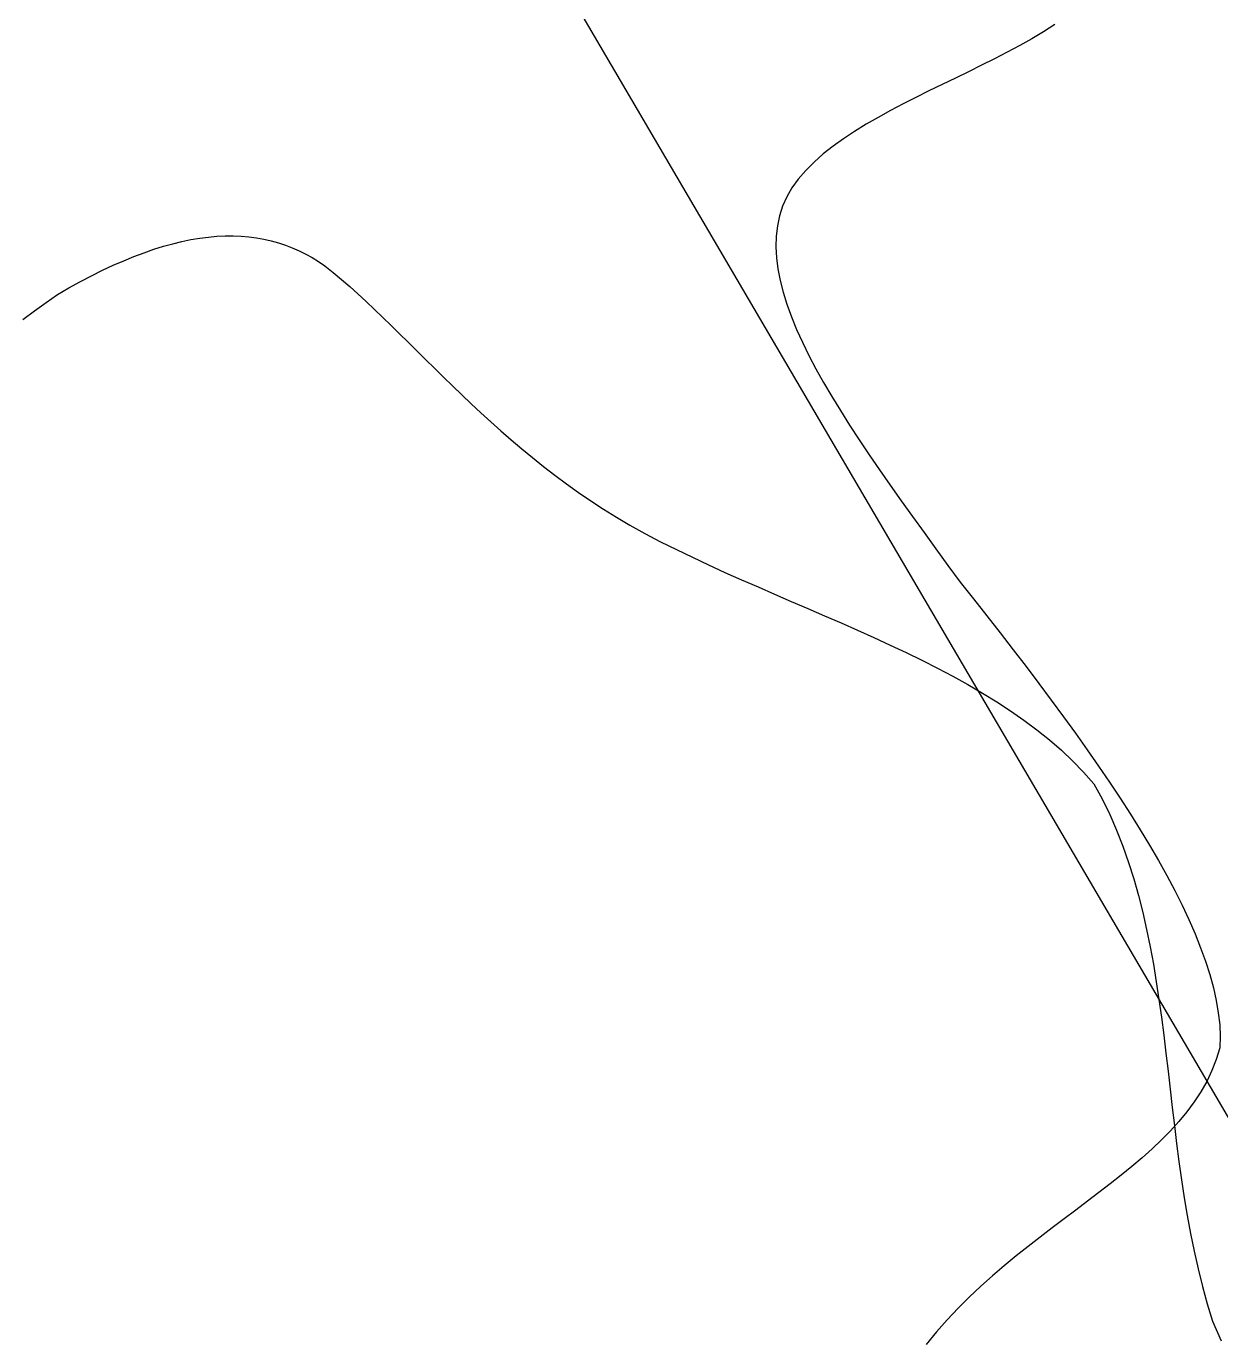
# Model space of a CAD drawing. Header units: metres. Extents: x 507606 to 508087, y 6966978 to 6967359.
# Drawn here: x 507893.8647 to 507894.2633, y 6967180.6594 to 6967181.0988 of the extents above; entities that cross this region are included whole.
import ezdxf

# ---------------------------------------------------------------- set-up
doc = ezdxf.new("R2010")
doc.units = ezdxf.units.M
doc.linetypes.add('ISO-DASHED2', pattern=[6, 4, -2])
doc.layers.add('CON_EX. MIN', color=253, linetype='ISO-DASHED2')
doc.layers.add('mga2020VEG_TREE', color=252, linetype='Continuous')

# ---------------------------------------------------------------- blocks, each defined once
blk = doc.blocks.new('BAC V TREE')
for p, q in [((-0.8484, 15.6294), (-0.8299, 15.6318)), ((-0.8299, 15.6318), (-0.8118, 15.6334)), ((-0.8118, 15.6334), (-0.7941, 15.6343)), ((-0.7941, 15.6343), (-0.7767, 15.6343)), ((-0.7767, 15.6343), (-0.7597, 15.6337)), ((-0.7597, 15.6337), (-0.7431, 15.6322)), ((-0.7431, 15.6322), (-0.7267, 15.6301)), ((-0.9681, 15.5981), (-0.9471, 15.6054)), ((-0.9471, 15.6054), (-0.9265, 15.6118)), ((-0.9265, 15.6118), (-0.9063, 15.6175)), ((-0.9063, 15.6175), (-0.8866, 15.6223)), ((-0.8866, 15.6223), (-0.8673, 15.6262)), ((-0.8673, 15.6262), (-0.8484, 15.6294)), ((-0.7267, 15.6301), (-0.7108, 15.6272)), ((-0.7108, 15.6272), (-0.6951, 15.6236)), ((-0.6951, 15.6236), (-0.6797, 15.6193)), ((-0.6797, 15.6193), (-0.6646, 15.6143)), ((-0.6646, 15.6143), (-0.6498, 15.6086)), ((-0.6498, 15.6086), (-0.6353, 15.6022)), ((-1.0341, 15.5711), (-1.0117, 15.581)), ((-1.0117, 15.581), (-0.9897, 15.59)), ((-0.9897, 15.59), (-0.9681, 15.5981)), ((-0.6353, 15.6022), (-0.621, 15.5952)), ((-0.621, 15.5952), (-0.607, 15.5875)), ((-0.607, 15.5875), (-0.5932, 15.5792)), ((-0.5932, 15.5792), (-0.5797, 15.5702)), ((-1.1046, 15.5362), (-1.0806, 15.5487)), ((-1.0806, 15.5487), (-1.0571, 15.5604)), ((-1.0571, 15.5604), (-1.0341, 15.5711)), ((-0.5797, 15.5702), (-0.5619, 15.5558)), ((-0.5619, 15.5558), (-0.5442, 15.5408)), ((-1.1542, 15.5084), (-1.1292, 15.5228)), ((-1.1292, 15.5228), (-1.1046, 15.5362)), ((-0.5442, 15.5408), (-0.5265, 15.5254)), ((-0.5265, 15.5254), (-0.5088, 15.5095)), ((-1.203, 15.4731), (-1.1783, 15.491)), ((-1.1783, 15.491), (-1.1542, 15.5084)), ((-0.5088, 15.5095), (-0.4911, 15.4931)), ((-0.4911, 15.4931), (-0.4733, 15.4763)), ((-1.2283, 15.4547), (-1.203, 15.4731)), ((-0.4733, 15.4763), (-0.4555, 15.4592)), ((-0.4555, 15.4592), (-0.4375, 15.4417)), ((-0.4375, 15.4417), (-0.4193, 15.4239)), ((-0.4193, 15.4239), (-0.401, 15.4058)), ((-0.401, 15.4058), (-0.3825, 15.3874)), ((-0.3825, 15.3874), (-0.3637, 15.3688)), ((-0.3637, 15.3688), (-0.3447, 15.35)), ((-0.3447, 15.35), (-0.3254, 15.3311)), ((-0.3254, 15.3311), (-0.3058, 15.312)), ((-0.3058, 15.312), (-0.2858, 15.2928)), ((-0.2858, 15.2928), (-0.2654, 15.2735)), ((-0.2654, 15.2735), (-0.2447, 15.2542)), ((-0.2447, 15.2542), (-0.2235, 15.2348)), ((-0.2235, 15.2348), (-0.2019, 15.2155)), ((-0.2019, 15.2155), (-0.1797, 15.1963)), ((-0.1797, 15.1963), (-0.1571, 15.1771)), ((-0.1571, 15.1771), (-0.1339, 15.158)), ((-0.1339, 15.158), (-0.1101, 15.139)), ((-0.1101, 15.139), (-0.0858, 15.1203)), ((-0.0858, 15.1203), (-0.0608, 15.1017)), ((-0.0608, 15.1017), (-0.0351, 15.0833)), ((-0.0351, 15.0833), (-0.0088, 15.0652)), ((-0.0088, 15.0652), (0.0182, 15.0475)), ((0.0182, 15.0475), (0.046, 15.03)), ((0.046, 15.03), (0.0746, 15.0129)), ((0.0746, 15.0129), (0.1074, 14.995)), ((0.1074, 14.995), (0.1408, 14.9776)), ((0.1408, 14.9776), (0.1748, 14.9606)), ((0.1748, 14.9606), (0.2092, 14.944)), ((0.2092, 14.944), (0.244, 14.9277)), ((0.244, 14.9277), (0.2791, 14.9117)), ((0.2791, 14.9117), (0.3145, 14.8959)), ((0.3145, 14.8959), (0.3501, 14.8803)), ((0.3501, 14.8803), (0.3858, 14.8648)), ((0.3858, 14.8648), (0.4216, 14.8493)), ((0.4216, 14.8493), (0.4573, 14.8339)), ((0.4573, 14.8339), (0.493, 14.8185)), ((0.493, 14.8185), (0.5286, 14.803)), ((0.5286, 14.803), (0.564, 14.7874)), ((0.564, 14.7874), (0.5991, 14.7717)), ((0.5991, 14.7717), (0.6339, 14.7557)), ((0.6339, 14.7557), (0.6682, 14.7394)), ((0.6682, 14.7394), (0.7021, 14.7229)), ((0.7021, 14.7229), (0.7355, 14.706)), ((0.7355, 14.706), (0.7683, 14.6887)), ((0.7683, 14.6887), (0.8005, 14.6709)), ((0.8005, 14.6709), (0.8319, 14.6526)), ((0.8319, 14.6526), (0.8625, 14.6338)), ((0.8625, 14.6338), (0.8923, 14.6144)), ((0.8923, 14.6144), (0.9211, 14.5943)), ((0.9211, 14.5943), (0.949, 14.5736)), ((0.949, 14.5736), (0.9758, 14.5521)), ((0.9758, 14.5521), (1.0015, 14.5298)), ((1.0015, 14.5298), (1.026, 14.5066)), ((1.026, 14.5066), (1.0492, 14.4826)), ((1.0492, 14.4826), (1.0712, 14.4576)), ((1.0712, 14.4576), (1.0889, 14.4251)), ((1.0889, 14.4251), (1.1051, 14.3919)), ((1.1051, 14.3919), (1.1199, 14.3581)), ((1.1199, 14.3581), (1.1334, 14.3238)), ((1.1334, 14.3238), (1.1457, 14.2889)), ((1.1457, 14.2889), (1.1569, 14.2535)), ((1.1569, 14.2535), (1.167, 14.2176)), ((1.167, 14.2176), (1.1762, 14.1813)), ((1.1762, 14.1813), (1.1845, 14.1446)), ((1.1845, 14.1446), (1.1921, 14.1076)), ((1.1921, 14.1076), (1.1989, 14.0702)), ((1.1989, 14.0702), (1.2051, 14.0325)), ((1.2051, 14.0325), (1.2109, 13.9945)), ((1.2109, 13.9945), (1.2162, 13.9563)), ((1.2162, 13.9563), (1.2211, 13.9179)), ((1.2211, 13.9179), (1.2259, 13.8793)), ((1.2259, 13.8793), (1.2304, 13.8406)), ((1.2304, 13.8406), (1.2349, 13.8018)), ((1.2349, 13.8018), (1.2394, 13.7629)), ((1.2394, 13.7629), (1.2439, 13.724)), ((1.2439, 13.724), (1.2487, 13.6852)), ((1.2487, 13.6852), (1.2538, 13.6463)), ((1.2538, 13.6463), (1.2592, 13.6075)), ((1.2592, 13.6075), (1.265, 13.5689)), ((1.265, 13.5689), (1.2714, 13.5304)), ((1.2714, 13.5304), (1.2785, 13.492)), ((1.2785, 13.492), (1.2862, 13.4539)), ((1.2862, 13.4539), (1.2947, 13.416)), ((1.2947, 13.416), (1.3042, 13.3784)), ((1.3042, 13.3784), (1.3146, 13.3411)), ((1.3146, 13.3411), (1.326, 13.3041)), ((1.326, 13.3041), (1.3443, 13.2614)), ((15.0381, -4.6353), (15.013, -4.6503)), ((15.0621, -4.6199), (15.0381, -4.6353)), ((15.013, -4.6503), (14.9871, -4.665)), ((14.9604, -4.6793), (14.9331, -4.6935)), ((14.9871, -4.665), (14.9604, -4.6793)), ((14.9053, -4.7074), (14.8772, -4.7212)), ((14.9331, -4.6935), (14.9053, -4.7074)), ((14.8489, -4.735), (14.8205, -4.7487)), ((14.8772, -4.7212), (14.8489, -4.735)), ((14.7642, -4.7764), (14.7365, -4.7904)), ((14.7922, -4.7625), (14.7642, -4.7764)), ((14.8205, -4.7487), (14.7922, -4.7625)), ((14.7094, -4.8047), (14.6829, -4.8192)), ((14.7365, -4.7904), (14.7094, -4.8047)), ((14.6829, -4.8192), (14.6572, -4.834)), ((14.6325, -4.8493), (14.6088, -4.8649)), ((14.6572, -4.834), (14.6325, -4.8493)), ((14.5863, -4.8811), (14.5652, -4.8977)), ((14.6088, -4.8649), (14.5863, -4.8811)), ((14.5456, -4.915), (14.5277, -4.933)), ((14.5652, -4.8977), (14.5456, -4.915)), ((14.5277, -4.933), (14.5115, -4.9517)), ((14.4981, -4.9704), (14.487, -4.9898)), ((14.5115, -4.9517), (14.4981, -4.9704)), ((14.487, -4.9898), (14.4781, -5.0099)), ((14.4714, -5.0307), (14.4668, -5.0522)), ((14.4781, -5.0099), (14.4714, -5.0307)), ((14.4668, -5.0522), (14.4641, -5.0743)), ((14.4641, -5.0743), (14.4635, -5.0971)), ((14.4635, -5.0971), (14.4647, -5.1205)), ((14.4647, -5.1205), (14.4677, -5.1446)), ((14.4677, -5.1446), (14.4725, -5.1693)), ((14.4725, -5.1693), (14.479, -5.1947)), ((14.479, -5.1947), (14.4871, -5.2206)), ((14.4871, -5.2206), (14.4968, -5.2471)), ((14.4968, -5.2471), (14.5079, -5.2743)), ((14.5079, -5.2743), (14.5204, -5.302)), ((14.5204, -5.302), (14.5343, -5.3303)), ((14.5343, -5.3303), (14.5495, -5.3591)), ((14.5495, -5.3591), (14.5659, -5.3885)), ((14.5659, -5.3885), (14.5834, -5.4185)), ((14.5834, -5.4185), (14.6021, -5.4489)), ((14.6021, -5.4489), (14.6217, -5.48)), ((14.6217, -5.48), (14.6423, -5.5115)), ((14.6423, -5.5115), (14.6637, -5.5435)), ((14.6637, -5.5435), (14.686, -5.576)), ((14.686, -5.576), (14.709, -5.609)), ((14.709, -5.609), (14.7327, -5.6425)), ((14.7327, -5.6425), (14.757, -5.6765)), ((14.757, -5.6765), (14.7819, -5.7109)), ((14.7819, -5.7109), (14.8072, -5.7458)), ((14.8072, -5.7458), (14.8329, -5.7811)), ((14.8329, -5.7811), (14.859, -5.8169)), ((14.859, -5.8169), (14.8878, -5.8533)), ((14.8878, -5.8533), (14.9165, -5.8898)), ((14.9165, -5.8898), (14.9448, -5.9261)), ((14.9448, -5.9261), (14.9729, -5.9624)), ((14.9729, -5.9624), (15.0006, -5.9986)), ((15.0006, -5.9986), (15.0279, -6.0346)), ((15.0279, -6.0346), (15.0547, -6.0705)), ((15.0547, -6.0705), (15.0809, -6.1062)), ((15.0809, -6.1062), (15.1066, -6.1417)), ((15.1066, -6.1417), (15.1317, -6.177)), ((15.1317, -6.177), (15.156, -6.212)), ((15.156, -6.212), (15.1797, -6.2467)), ((15.1797, -6.2467), (15.2025, -6.2811)), ((15.2025, -6.2811), (15.2245, -6.3151)), ((15.2245, -6.3151), (15.2456, -6.3488)), ((15.2456, -6.3488), (15.2657, -6.3821)), ((15.2657, -6.3821), (15.2848, -6.415)), ((15.2848, -6.415), (15.3029, -6.4474)), ((15.3029, -6.4474), (15.3198, -6.4794)), ((15.3198, -6.4794), (15.3356, -6.5109)), ((15.3356, -6.5109), (15.3502, -6.5418)), ((15.3502, -6.5418), (15.3634, -6.5723)), ((15.3634, -6.5723), (15.3754, -6.6021)), ((15.3754, -6.6021), (15.386, -6.6313)), ((15.386, -6.6313), (15.3951, -6.66)), ((15.3951, -6.66), (15.4028, -6.688)), ((15.4028, -6.688), (15.4089, -6.7153)), ((15.4089, -6.7153), (15.4134, -6.7419)), ((15.4134, -6.7419), (15.4163, -6.7678)), ((15.4163, -6.7678), (15.4175, -6.7929)), ((15.4175, -6.7929), (15.4169, -6.8173)), ((15.4169, -6.8173), (15.4091, -6.8422)), ((15.3996, -6.8661), (15.3885, -6.8893)), ((15.4091, -6.8422), (15.3996, -6.8661)), ((15.3885, -6.8893), (15.3757, -6.9117)), ((15.3757, -6.9117), (15.3615, -6.9334)), ((15.3615, -6.9334), (15.3459, -6.9545)), ((15.3289, -6.9751), (15.3108, -6.9951)), ((15.3459, -6.9545), (15.3289, -6.9751)), ((15.3108, -6.9951), (15.2915, -7.0148)), ((15.2712, -7.0341), (15.2499, -7.0531)), ((15.2915, -7.0148), (15.2712, -7.0341)), ((15.2499, -7.0531), (15.2278, -7.072)), ((15.2049, -7.0906), (15.1814, -7.1093)), ((15.2278, -7.072), (15.2049, -7.0906)), ((15.1814, -7.1093), (15.1572, -7.1279)), ((15.1326, -7.1466), (15.1075, -7.1654)), ((15.1572, -7.1279), (15.1326, -7.1466)), ((15.1075, -7.1654), (15.0822, -7.1844)), ((15.0566, -7.2037), (15.0308, -7.2234)), ((15.0822, -7.1844), (15.0566, -7.2037)), ((15.0308, -7.2234), (15.0051, -7.2434)), ((14.9793, -7.264), (14.9537, -7.2851)), ((15.0051, -7.2434), (14.9793, -7.264)), ((14.9537, -7.2851), (14.9284, -7.3068)), ((14.9284, -7.3068), (14.9033, -7.3292)), ((14.9033, -7.3292), (14.8786, -7.3524)), ((14.8545, -7.3763), (14.8309, -7.4012)), ((14.8786, -7.3524), (14.8545, -7.3763)), ((14.8309, -7.4012), (14.808, -7.4271)), ((14.808, -7.4271), (14.7859, -7.454))]:
    blk.add_line(p, q)
blk = doc.blocks.new('XE_SURVEY')
at = {"layer": 'mga2020VEG_TREE', "xscale": 0.1554417355589352, "yscale": 0.1554417355589352, "zscale": 0.1554417355589352, "rotation": 0.001583333339407246}
for p in [(507891.86657, 6967181.81744, 5.03929), (507894.05451, 6967178.59864, 4.97958)]:
    blk.add_blockref('BAC V TREE', p, dxfattribs=at)
blk = doc.blocks.new('XE_CONTOURS EXIST_1')
at = {"layer": 'CON_EX. MIN', "color": 253, "linetype": 'ISO-DASHED2', "lineweight": -3, "elevation": 4.8, "flags": 128}
blk.add_lwpolyline([(507884.0559, 6967198.4504), (507884.06002, 6967198.43914), (507884.07205, 6967198.39774), (507884.09425, 6967198.31408), (507884.11679, 6967198.23422), (507884.18021, 6967198.11051), (507884.29702, 6967197.88964), (507884.3868, 6967197.72245), (507884.56265, 6967197.4134), (507885.01435, 6967196.62124), (507885.67258, 6967195.46744), (507886.46801, 6967194.07343), (507887.33132, 6967192.56066), (507888.19321, 6967191.05058), (507888.98435, 6967189.66464), (507889.63543, 6967188.52428), (507890.00886, 6967187.87042), (507890.17965, 6967187.57159), (507890.23314, 6967187.47816), (507890.24012, 6967187.4661), (507890.24685, 6967187.47001), (507890.27855, 6967187.49134), (507890.29984, 6967187.50496), (507890.47857, 6967187.20012), (507890.97215, 6967186.35726), (507891.71804, 6967185.08348), (507892.65367, 6967183.48591), (507893.71652, 6967181.67167), (507894.84403, 6967179.74789), (507895.97365, 6967177.82168), (507897.04283, 6967176.00018), (507897.98903, 6967174.3905), (507898.7497, 6967173.09977), (507899.2623, 6967172.23511), (507899.46427, 6967171.90365), (507899.67083, 6967171.73668), (507899.96632, 6967171.52681), (507900.17415, 6967171.3606), (507900.34683, 6967171.10416), (507900.70544, 6967170.53898), (507901.16852, 6967169.79805), (507901.65458, 6967169.01435), (507902.08218, 6967168.32085), (507902.36982, 6967167.85054), (507902.60699, 6967167.44995), (507903.07612, 6967166.65057), (507903.72543, 6967165.54158), (507904.50315, 6967164.21213), (507905.3575, 6967162.75138), (507906.23669, 6967161.24849), (507907.08894, 6967159.79262), (507907.86248, 6967158.47293), (507908.50552, 6967157.37859), (507908.96628, 6967156.59874), (507909.19298, 6967156.22255), (507909.45816, 6967155.82551), (507909.86056, 6967155.24081), (507910.31878, 6967154.58263), (507910.75141, 6967153.96513), (507911.07705, 6967153.50248), (507911.21429, 6967153.30884), (507911.31198, 6967153.1852), (507911.4137, 6967153.06529), (507911.60793, 6967152.89152), (507912.07126, 6967152.48422), (507912.68045, 6967151.95857), (507913.31224, 6967151.42978), (507913.84339, 6967151.01305), (507914.15065, 6967150.82358), (507914.4633, 6967150.83454), (507914.94409, 6967150.92691), (507915.46251, 6967151.05512), (507915.88804, 6967151.17363), (507916.09016, 6967151.23687), (507916.21495, 6967151.31187), (507916.37677, 6967151.42668), (507916.49141, 6967151.5182), (507916.62964, 6967151.66787), (507916.90929, 6967151.98493), (507917.24114, 6967152.37739), (507917.53595, 6967152.75326), (507917.70452, 6967153.02055), (507917.77939, 6967153.36336), (507917.84809, 6967153.92062), (507917.9038, 6967154.53258), (507917.93973, 6967155.03949), (507917.94908, 6967155.28158), (507917.90675, 6967155.43726), (507917.83238, 6967155.64506), (507917.77386, 6967155.79832), (507917.67295, 6967156.04787), (507917.4541, 6967156.57981), (507917.18084, 6967157.23184), (507916.91667, 6967157.84163), (507916.7251, 6967158.24688), (507916.51, 6967158.58495), (507915.97761, 6967159.39984), (507915.17158, 6967160.62585), (507914.13557, 6967162.1973), (507912.91324, 6967164.0485), (507911.54823, 6967166.11377), (507910.08421, 6967168.32742), (507908.56482, 6967170.62377), (507907.03371, 6967172.93713), (507905.53455, 6967175.20181), (507904.11099, 6967177.35212), (507902.80667, 6967179.32239), (507901.66526, 6967181.04693), (507900.73041, 6967182.46005), (507900.04576, 6967183.49606), (507899.65499, 6967184.08928), (507899.2109, 6967184.77011), (507898.52559, 6967185.82445), (507897.65228, 6967187.16983), (507896.64422, 6967188.72375), (507895.55462, 6967190.40374), (507894.43673, 6967192.1273), (507893.34377, 6967193.81195), (507892.32898, 6967195.37521), (507891.4456, 6967196.73459), (507890.74684, 6967197.8076), (507890.35655, 6967198.40441), (507890.18013, 6967198.67169), (507890.12429, 6967198.75411), (507890.11618, 6967198.76461), (507890.10648, 6967198.75647), (507890.07817, 6967198.70371), (507890.02596, 6967198.58365), (507889.97334, 6967198.48786), (507889.92136, 6967198.67949), (507889.82855, 6967199.09901), (507889.73847, 6967199.51981), (507889.69472, 6967199.71531), (507889.62075, 6967199.74817), (507889.54497, 6967199.78025), (507889.39787, 6967199.99189), (507889.00028, 6967200.56783), (507888.40826, 6967201.4275), (507887.67791, 6967202.49028), (507886.86531, 6967203.67559), (507886.02653, 6967204.90282), (507885.21766, 6967206.09138), (507884.49479, 6967207.16066), (507883.91398, 6967208.03007), (507883.53133, 6967208.61902), (507883.14929, 6967209.25135), (507882.62202, 6967210.15495), (507881.9949, 6967211.24584), (507881.3133, 6967212.44006), (507880.62258, 6967213.65364), (507879.9681, 6967214.8026), (507879.39525, 6967215.80299), (507878.94938, 6967216.57084), (507878.67586, 6967217.02217), (507878.36745, 6967217.47125), (507877.92138, 6967218.09105), (507877.39213, 6967218.81292), (507876.83417, 6967219.5682), (507876.30198, 6967220.28825), (507875.85001, 6967220.9044), (507875.53275, 6967221.34801), (507875.24841, 6967221.7665), (507874.83062, 6967222.39146), (507874.32387, 6967223.15506), (507873.77266, 6967223.98944), (507873.22151, 6967224.82676), (507872.71491, 6967225.59917), (507872.29736, 6967226.23884), (507872.01336, 6967226.67792), (507871.70671, 6967227.16421), (507871.28118, 6967227.84789), (507870.78453, 6967228.65012), (507870.26452, 6967229.49209), (507869.7689, 6967230.29499), (507869.34543, 6967230.97999), (507869.04187, 6967231.46829), (507868.7238, 6967231.97122), (507868.17199, 6967232.83935), (507867.45879, 6967233.96025), (507866.65655, 6967235.22149), (507865.83762, 6967236.51063), (507865.07434, 6967237.71524), (507864.43906, 6967238.72287), (507864.00412, 6967239.42111), (507863.84189, 6967239.69751), (507863.8991, 6967239.84257), (507864.01068, 6967240.04039), (507864.07055, 6967240.18696), (507863.99986, 6967240.36411), (507863.83872, 6967240.68232), (507863.66051, 6967241.01579), (507863.53862, 6967241.23877), (507863.41674, 6967241.4457), (507863.23678, 6967241.74196), (507863.06939, 6967242.01815), (507862.98521, 6967242.1649), (507862.93848, 6967242.34621), (507862.89164, 6967242.52745), (507862.75936, 6967242.7552), (507862.42079, 6967243.32658), (507861.93463, 6967244.14194), (507861.35958, 6967245.10168), (507860.75432, 6967246.10616), (507860.17756, 6967247.05577), (507859.68799, 6967247.85088), (507859.3443, 6967248.39187), (507859.01532, 6967248.86853), (507858.50915, 6967249.57703), (507857.87713, 6967250.45033), (507857.17058, 6967251.42144), (507856.44086, 6967252.42333), (507855.73929, 6967253.389), (507855.11721, 6967254.25143), (507854.62595, 6967254.94362), (507854.31686, 6967255.39855), (507854.03312, 6967255.86485), (507853.65527, 6967256.51646), (507853.21535, 6967257.29203), (507852.74537, 6967258.13022), (507852.27736, 6967258.96971), (507851.84337, 6967259.74914), (507851.4754, 6967260.40719), (507851.2055, 6967260.8825), (507850.89956, 6967261.41368), (507850.43831, 6967262.21535), (507849.87601, 6967263.19025), (507849.26693, 6967264.24113), (507848.66534, 6967265.27073), (507848.12551, 6967266.18179), (507847.70171, 6967266.87705), (507847.4482, 6967267.25926), (507847.13472, 6967267.60659), (507846.65376, 6967268.08517), (507846.09341, 6967268.62287), (507845.54176, 6967269.14757), (507845.08693, 6967269.58717), (507844.81701, 6967269.86954), (507844.55621, 6967270.23114), (507844.1893, 6967270.7832), (507843.80635, 6967271.37361), (507843.49739, 6967271.85024), (507843.35251, 6967272.06097), (507843.16634, 6967272.15443), (507842.96792, 6967272.22247), (507842.8172, 6967272.21721), (507842.59337, 6967272.19437), (507842.42578, 6967272.17706), (507842.16712, 6967272.15799), (507841.66999, 6967272.1233), (507841.13579, 6967272.09139), (507840.76591, 6967272.08065), (507840.4199, 6967272.11245), (507839.84932, 6967272.18049), (507839.22594, 6967272.25809), (507838.80465, 6967272.30911), (507838.59154, 6967272.33197), (507838.51907, 6967272.33667), (507838.50784, 6967272.33521), (507838.50687, 6967272.32106), (507838.52659, 6967272.2597), (507838.58153, 6967272.13226), (507838.62166, 6967272.02843), (507838.52137, 6967272.17419), (507838.4285, 6967272.32714), (507838.38126, 6967272.40206), (507838.34072, 6967272.52021), (507838.26369, 6967272.74966), (507838.21176, 6967272.91416), (507838.17623, 6967273.12958), (507838.1337, 6967273.33401), (507838.01403, 6967273.47929), (507837.8858, 6967273.62127), (507837.76917, 6967273.80805), (507837.52535, 6967274.20644), (507837.24219, 6967274.67124), (507837.00751, 6967275.05721), (507836.90916, 6967275.21914), (507836.87113, 6967275.28261), (507836.82318, 6967275.35633), (507836.86846, 6967275.42501), (507836.70409, 6967275.62816), (507836.33913, 6967276.07628), (507835.96552, 6967276.53393), (507835.77518, 6967276.76564), (507835.63879, 6967276.91192), (507835.50606, 6967277.0607), (507835.41702, 6967277.20981), (507835.28813, 6967277.43938), (507835.20233, 6967277.5938), (507835.09856, 6967277.77646), (507834.99789, 6967277.96064), (507834.90718, 6967278.17322), (507834.73164, 6967278.59436), (507834.54312, 6967279.04989), (507834.41347, 6967279.36562), (507834.30384, 6967279.63933), (507834.13027, 6967280.07593), (507833.94268, 6967280.54933), (507833.79098, 6967280.93344), (507833.7251, 6967281.10216), (507833.69142, 6967281.22267), (507833.65916, 6967281.34366), (507833.61774, 6967281.49687), (507833.54685, 6967281.76197), (507833.50057, 6967281.94403), (507833.47837, 6967282.07211), (507833.45158, 6967282.24535), (507833.43203, 6967282.37397), (507833.39525, 6967282.60927), (507833.31781, 6967283.106), (507833.22746, 6967283.68793), (507833.15198, 6967284.17886), (507833.11911, 6967284.40254), (507833.11855, 6967284.5593), (507833.12119, 6967284.71629), (507833.1309, 6967284.98859), (507833.15102, 6967285.59252), (507833.16889, 6967286.30317), (507833.17304, 6967286.79738), (507833.16598, 6967287.04912), (507833.1549, 6967287.13333), (507833.14715, 6967287.14495), (507833.13788, 6967287.13418), (507833.11543, 6967287.04981), (507833.0739, 6967286.79174), (507833.0093, 6967286.27388), (507832.92546, 6967285.50085), (507832.85338, 6967284.78728), (507832.80933, 6967284.34651), (507832.77454, 6967283.98161), (507832.72656, 6967283.44401), (507832.67617, 6967282.86961), (507832.63414, 6967282.39434), (507832.61124, 6967282.15408), (507832.57779, 6967281.93774), (507832.52918, 6967281.64666), (507832.49429, 6967281.43048), (507832.4638, 6967281.20591), (507832.42455, 6967280.89797), (507832.39965, 6967280.66878), (507832.38993, 6967280.44858), (507832.37587, 6967280.02865), (507832.36203, 6967279.5256), (507832.35298, 6967279.05605), (507832.35327, 6967278.7366), (507832.38178, 6967278.32523), (507832.44065, 6967277.63883), (507832.50936, 6967276.88238), (507832.56739, 6967276.26084), (507832.59423, 6967275.9792), (507832.61844, 6967275.77598), (507832.64132, 6967275.57268), (507832.64645, 6967275.43107), (507832.65214, 6967275.22729), (507832.66057, 6967275.07568), (507832.72013, 6967274.77282), (507832.8547, 6967274.11723), (507833.01709, 6967273.33103), (507833.16011, 6967272.63635), (507833.23658, 6967272.25531), (507833.28445, 6967271.96373), (507833.34896, 6967271.54759), (507833.41446, 6967271.13168), (507833.4653, 6967270.84077), (507833.53205, 6967270.55103), (507833.63415, 6967270.13785), (507833.73929, 6967269.72485), (507833.81514, 6967269.43562), (507833.90241, 6967269.13044), (507834.06885, 6967268.55873), (507834.27228, 6967267.86396), (507834.47052, 6967267.18963), (507834.59702, 6967266.7613), (507834.65901, 6967266.55309), (507834.67961, 6967266.48533), (507834.68267, 6967266.47621), (507834.68698, 6967266.47609), (507834.709, 6967266.4796), (507834.75758, 6967266.48973), (507834.80109, 6967266.4997), (507835.0622, 6967266.58396), (507835.62938, 6967266.76738), (507836.1953, 6967266.95031), (507836.45261, 6967267.03306), (507836.43578, 6967266.97265), (507836.57403, 6967266.9795), (507836.85117, 6967266.99458), (507837.06314, 6967267.00684), (507837.35028, 6967267.0474), (507837.99405, 6967267.13824), (507838.83503, 6967267.24387), (507839.71376, 6967267.32877), (507840.47082, 6967267.35743), (507840.94677, 6967267.29434), (507841.28019, 6967267.03634), (507841.7573, 6967266.52787), (507842.31907, 6967265.85661), (507842.90652, 6967265.11026), (507843.46063, 6967264.37649), (507843.92242, 6967263.743), (507844.23286, 6967263.29746), (507844.50012, 6967262.85166), (507844.84912, 6967262.21047), (507845.24602, 6967261.45122), (507845.65697, 6967260.65123), (507846.04812, 6967259.88784), (507846.38563, 6967259.23837), (507846.63565, 6967258.78014), (507846.89499, 6967258.3496), (507847.30093, 6967257.69501), (507847.80725, 6967256.88781), (507848.3677, 6967255.9994), (507848.93606, 6967255.1012), (507849.46608, 6967254.26463), (507849.91154, 6967253.5611), (507850.2262, 6967253.06203), (507850.53069, 6967252.57666), (507850.95074, 6967251.9074), (507851.44767, 6967251.11549), (507851.98286, 6967250.26212), (507852.51765, 6967249.4085), (507853.01339, 6967248.61585), (507853.43144, 6967247.94537), (507853.73315, 6967247.45827), (507854.03386, 6967246.96483), (507854.53115, 6967246.14402), (507855.17132, 6967245.08515), (507855.90067, 6967243.87754), (507856.6655, 6967242.61048), (507857.41211, 6967241.37329), (507858.0868, 6967240.25527), (507858.63589, 6967239.34573), (507858.94862, 6967238.82821), (507859.09133, 6967238.59265), (507859.13628, 6967238.51898), (507859.14241, 6967238.50931), (507859.14801, 6967238.50828), (507859.17452, 6967238.50774), (507859.23162, 6967238.50863), (507859.28159, 6967238.50714), (507859.36446, 6967238.34733), (507859.5109, 6967238.05516), (507859.59018, 6967237.89741), (507859.66331, 6967237.88334), (507859.81293, 6967237.62332), (507860.21919, 6967236.91622), (507860.82022, 6967235.87004), (507861.55412, 6967234.59278), (507862.359, 6967233.19244), (507863.17298, 6967231.77704), (507863.93417, 6967230.45458), (507864.58068, 6967229.33306), (507865.05062, 6967228.52049), (507865.2821, 6967228.12488), (507865.49701, 6967227.77635), (507865.80586, 6967227.28328), (507866.1629, 6967226.71873), (507866.52238, 6967226.15579), (507866.83856, 6967225.66754), (507867.06569, 6967225.32706), (507867.31176, 6967224.99253), (507867.75699, 6967224.40453), (507868.33852, 6967223.64141), (507868.99346, 6967222.7815), (507869.65896, 6967221.90315), (507870.27214, 6967221.0847), (507870.77011, 6967220.4045), (507871.09003, 6967219.94088), (507871.39346, 6967219.42529), (507871.79663, 6967218.68928), (507872.2586, 6967217.82032), (507872.73841, 6967216.90585), (507873.19511, 6967216.03335), (507873.58775, 6967215.29026), (507873.87538, 6967214.76403), (507874.15222, 6967214.29127), (507874.63867, 6967213.47352), (507875.28375, 6967212.39543), (507876.03647, 6967211.14166), (507876.84584, 6967209.79687), (507877.66086, 6967208.44572), (507878.43055, 6967207.17287), (507879.10391, 6967206.06296), (507879.62996, 6967205.20067), (507879.95771, 6967204.67064), (507880.33585, 6967204.08311), (507880.89406, 6967203.23009), (507881.56145, 6967202.21719), (507882.26716, 6967201.15), (507882.94033, 6967200.13413), (507883.51009, 6967199.27517), (507883.90557, 6967198.67873), (507884.0559, 6967198.4504)], close=True, dxfattribs=at)

msp = doc.modelspace()

# ---------------------------------------------------------------- block references
msp.add_blockref('XE_SURVEY', (0, 0))

# ---------------------------------------------------------------- next in the draw order: block references
msp.add_blockref('XE_CONTOURS EXIST_1', (0, 0))

doc.saveas('drawing.dxf')
